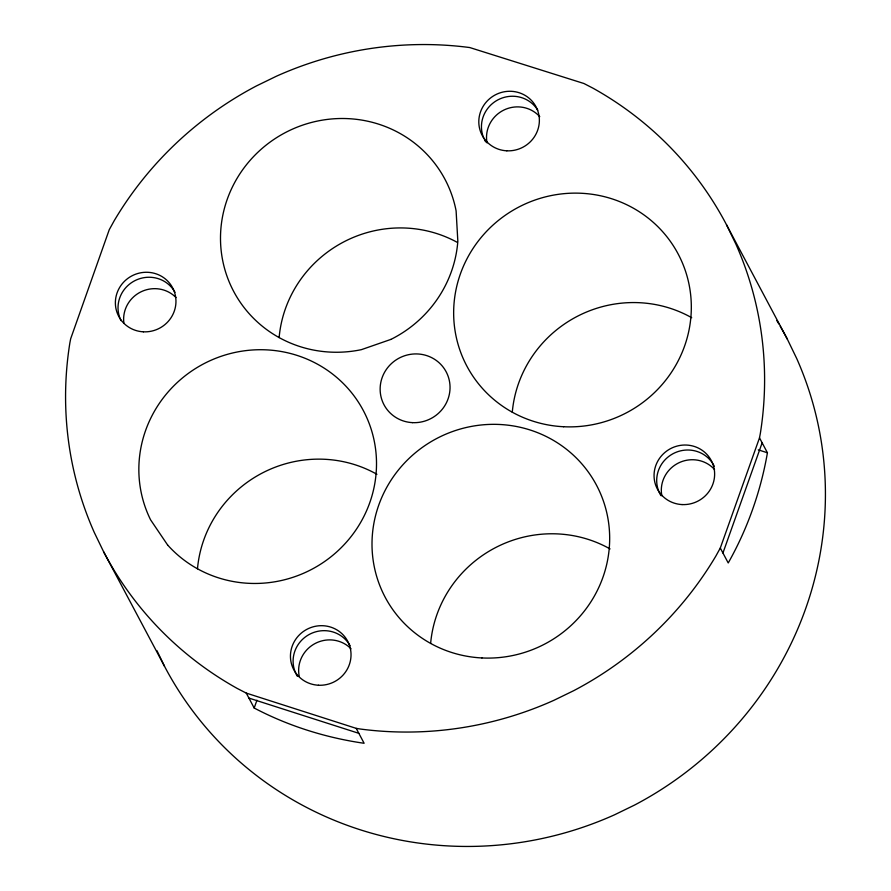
<?xml version="1.0" encoding="UTF-8"?>
<svg xmlns="http://www.w3.org/2000/svg" width="891" height="891" viewBox="0 0 891 891"><rect width="100%" height="100%" fill="white"/><g stroke="black" fill="none" stroke-linecap="round" stroke-linejoin="round"><path stroke-width="1.34" d="M103.657 551.841A351.756 341.465 -28 0 0 237.151 688.398L246.261 693.098L356.2 728.359L360.387 729.038A351.756 341.465 -28 0 0 553.879 700.326L573.748 690.659A351.756 341.465 -28 0 0 715.918 555.962L720.296 548.032L759.5 437.849L760.29 433.717A351.756 341.465 -28 0 0 735.866 244.067L726.51 224.755A351.756 341.465 -28 0 0 593.016 88.198L583.906 83.498L469.78 47.557A351.756 341.465 -28 0 0 276.299 76.27L256.43 85.937A351.756 341.465 -28 0 0 114.248 220.634L109.248 229.711L70.679 338.747L69.877 342.879A351.756 341.465 -28 0 0 94.312 532.528L103.657 551.841L164.49 666.245A351.756 341.465 -28 0 0 614.701 814.73L634.57 805.063A351.756 341.465 -28 0 0 796.688 358.472L787.343 339.159L726.51 224.755M759.5 437.849L767.429 452.773C760.747 491.364 747.504 528.853 728.225 562.956L720.296 548.032M356.2 728.359L364.129 743.283C325.872 737.77 288.428 726.02 254.191 708.022L256.942 700.226M722.935 553.01L762.139 442.827M758.252 449.844L767.429 452.773M248.901 698.076L358.839 733.326M246.261 693.098L254.191 708.022M156.927 650.642L164.49 666.245M776.763 320.493A351.756 341.465 -28 0 1 778.845 323.945M780.204 326.251A351.756 341.465 -28 0 1 787.343 339.159M197.479 568.814A119.594 116.097 -28 0 1 376.915 474.29M279.128 337.6A119.594 116.097 -28 0 1 457.339 242.397M430.631 643.447A119.594 116.097 -28 0 1 610.057 548.923M512.28 412.232A119.594 116.097 -28 0 1 691.706 317.708M487.043 142.916A30.483 29.592 -28 0 1 503.671 110.15A30.483 29.592 -28 0 1 539.768 116.688M661.835 495.764A30.483 29.592 -28 0 1 678.463 462.997A30.483 29.592 -28 0 1 714.56 469.535M299.164 675.924A30.483 29.592 -28 0 1 315.202 643.458A30.483 29.592 -28 0 1 351.009 648.759M123.938 323.433A30.483 29.592 -28 0 1 140.778 291.936A30.483 29.592 -28 0 1 176.006 297.538M121.02 320.615A30.483 29.592 -28 0 1 134.586 280.821A30.483 29.592 -28 0 1 175.015 292.326M485.684 141.869A30.483 29.592 -28 0 1 484.437 139.609M483.902 138.45A30.483 29.592 -28 0 1 498.002 99.814A30.483 29.592 -28 0 1 537.785 110.206M660.933 495.63A30.483 29.592 -28 0 1 672.672 453.898A30.483 29.592 -28 0 1 714.281 466.216M297.338 676.28A30.483 29.592 -28 0 1 308.498 634.871A30.483 29.592 -28 0 1 350.085 645.741M390.871 339.415L361.401 349.651A119.594 116.097 -28 0 1 222.561 259.894A119.594 116.097 -28 0 1 317.274 121.098A119.594 116.097 -28 0 1 456.103 210.855L457.84 241.261A119.594 116.097 -28 0 1 390.871 339.415M167.597 544.969L150.601 519.854A119.594 116.097 -28 0 1 256.229 349.795A119.594 116.097 -28 0 1 365.989 512.047A119.594 116.097 -28 0 1 167.597 544.969M563.569 426.733A119.594 116.097 -28 0 0 679.566 256.742A119.594 116.097 -28 0 0 474.313 246.54A119.594 116.097 -28 0 0 563.569 426.733M481.931 657.948A119.594 116.097 -28 0 0 597.917 487.956A119.594 116.097 -28 0 0 392.664 477.754A119.594 116.097 -28 0 0 481.931 657.948M412.466 422.635A35.172 34.148 -28 0 0 446.58 372.627A35.172 34.148 -28 0 0 386.215 369.631A35.172 34.148 -28 0 0 412.466 422.635M143.395 331.82A30.483 29.592 -28 0 0 172.965 288.484A30.483 29.592 -28 0 0 120.641 285.888A30.483 29.592 -28 0 0 143.395 331.82M318.466 685.235A30.483 29.592 -28 0 0 348.036 641.899A30.483 29.592 -28 0 0 295.712 639.304A30.483 29.592 -28 0 0 318.466 685.235M682.072 504.573A30.483 29.592 -28 0 0 711.642 461.248A30.483 29.592 -28 0 0 659.318 458.642A30.483 29.592 -28 0 0 682.072 504.573M506.823 150.813A30.483 29.592 -28 0 0 536.382 107.488A30.483 29.592 -28 0 0 484.069 104.882A30.483 29.592 -28 0 0 506.823 150.813"/></g></svg>
